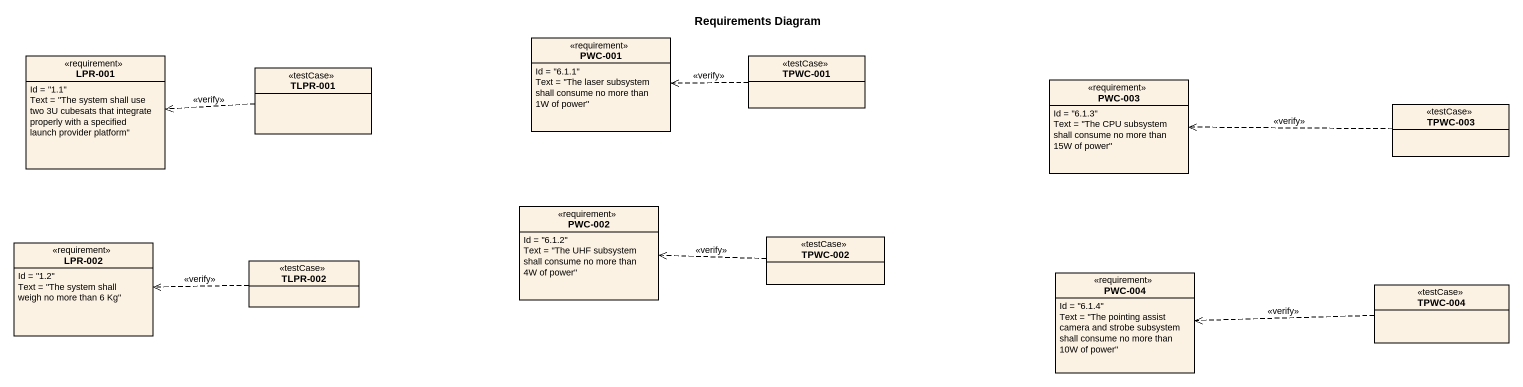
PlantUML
@startuml
title Requirements Diagram
hide circle
hide empty members
class "LPR-001" as LPR_001 <<requirement>> {
  Id = "1.1"
  Text = "The system shall use two 3U cubesats that integrate properly with a specified launch provider platform"
}
class "PWC-001" as PWC_001 <<requirement>> {
  Id = "6.1.1"
  Text = "The laser subsystem shall consume no more than 1W of power"
}
class "TPWC-001" as TPWC_001 <<testCase>>
class "TLPR-001" as TLPR_001 <<testCase>>
class "PWC-003" as PWC_003 <<requirement>> {
  Id = "6.1.3"
  Text = "The CPU subsystem shall consume no more than 15W of power"
}
class "TPWC-003" as TPWC_003 <<testCase>>
class "PWC-002" as PWC_002 <<requirement>> {
  Id = "6.1.2"
  Text = "The UHF subsystem shall consume no more than 4W of power"
}
class "LPR-002" as LPR_002 <<requirement>> {
  Id = "1.2"
  Text = "The system shall weigh no more than 6 Kg"
}
class "TLPR-002" as TLPR_002 <<testCase>>
class "TPWC-002" as TPWC_002 <<testCase>>
class "PWC-004" as PWC_004 <<requirement>> {
  Id = "6.1.4"
  Text = "The pointing assist camera and strobe subsystem shall consume no more than 10W of power"
}
class "TPWC-004" as TPWC_004 <<testCase>>
TPWC_001 .left.> PWC_001 : <<verify>>
TLPR_001 .left.> LPR_001 : <<verify>>
TPWC_003 .left.> PWC_003 : <<verify>>
TLPR_002 .left.> LPR_002 : <<verify>>
TPWC_002 .left.> PWC_002 : <<verify>>
TPWC_004 .left.> PWC_004 : <<verify>>
@enduml
